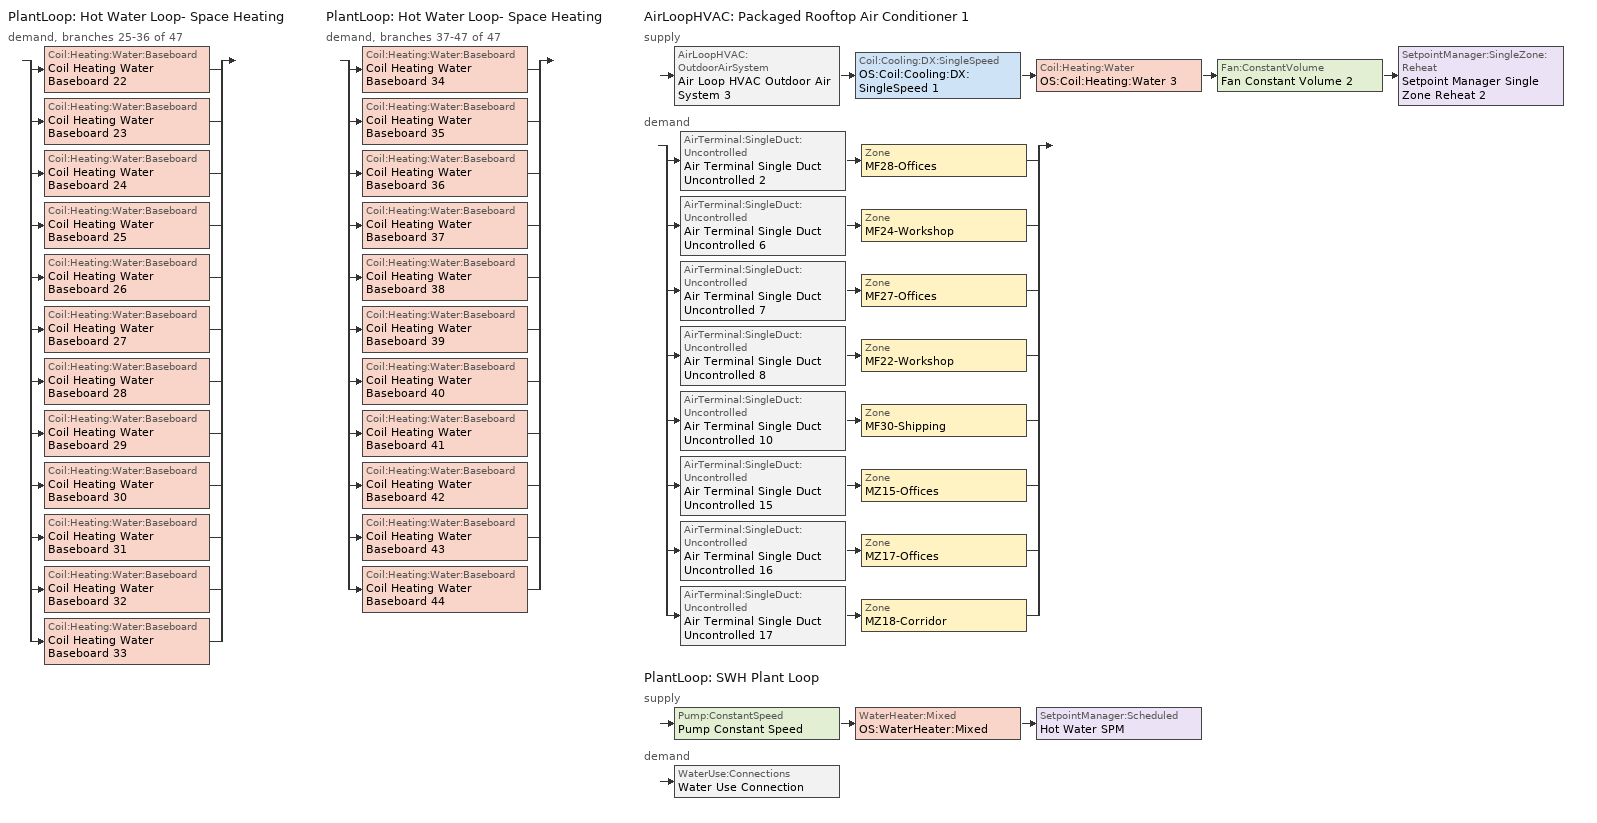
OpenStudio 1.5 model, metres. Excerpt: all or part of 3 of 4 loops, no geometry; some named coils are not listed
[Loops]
PlantLoop 'Hot Water Loop- Space Heating'
 demand, branches 25-36 of 47: split
  | Coil:Heating:Water:Baseboard 'Coil Heating Water Baseboard 22'
  | Coil:Heating:Water:Baseboard 'Coil Heating Water Baseboard 23'
  | Coil:Heating:Water:Baseboard 'Coil Heating Water Baseboard 24'
  | Coil:Heating:Water:Baseboard 'Coil Heating Water Baseboard 25'
  | Coil:Heating:Water:Baseboard 'Coil Heating Water Baseboard 26'
  | Coil:Heating:Water:Baseboard 'Coil Heating Water Baseboard 27'
  | Coil:Heating:Water:Baseboard 'Coil Heating Water Baseboard 28'
  | Coil:Heating:Water:Baseboard 'Coil Heating Water Baseboard 29'
  | Coil:Heating:Water:Baseboard 'Coil Heating Water Baseboard 30'
  | Coil:Heating:Water:Baseboard 'Coil Heating Water Baseboard 31'
  | Coil:Heating:Water:Baseboard 'Coil Heating Water Baseboard 32'
  | Coil:Heating:Water:Baseboard 'Coil Heating Water Baseboard 33'
PlantLoop 'Hot Water Loop- Space Heating'
 demand, branches 37-47 of 47: split
  | Coil:Heating:Water:Baseboard 'Coil Heating Water Baseboard 34'
  | Coil:Heating:Water:Baseboard 'Coil Heating Water Baseboard 35'
  | Coil:Heating:Water:Baseboard 'Coil Heating Water Baseboard 36'
  | Coil:Heating:Water:Baseboard 'Coil Heating Water Baseboard 37'
  | Coil:Heating:Water:Baseboard 'Coil Heating Water Baseboard 38'
  | Coil:Heating:Water:Baseboard 'Coil Heating Water Baseboard 39'
  | Coil:Heating:Water:Baseboard 'Coil Heating Water Baseboard 40'
  | Coil:Heating:Water:Baseboard 'Coil Heating Water Baseboard 41'
  | Coil:Heating:Water:Baseboard 'Coil Heating Water Baseboard 42'
  | Coil:Heating:Water:Baseboard 'Coil Heating Water Baseboard 43'
  | Coil:Heating:Water:Baseboard 'Coil Heating Water Baseboard 44'
AirLoopHVAC 'Packaged Rooftop Air Conditioner 1'
 supply: AirLoopHVAC:OutdoorAirSystem 'Air Loop HVAC Outdoor Air System 3' > Coil:Cooling:DX:SingleSpeed 'OS:Coil:Cooling:DX:SingleSpeed 1' > Coil:Heating:Water 'OS:Coil:Heating:Water 3' > Fan:ConstantVolume 'Fan Constant Volume 2' > SetpointManager:SingleZone:Reheat 'Setpoint Manager Single Zone Reheat 2'
 demand: split
  | AirTerminal:SingleDuct:Uncontrolled 'Air Terminal Single Duct Uncontrolled 2' > Zone 'MF28-Offices'
  | AirTerminal:SingleDuct:Uncontrolled 'Air Terminal Single Duct Uncontrolled 6' > Zone 'MF24-Workshop'
  | AirTerminal:SingleDuct:Uncontrolled 'Air Terminal Single Duct Uncontrolled 7' > Zone 'MF27-Offices'
  | AirTerminal:SingleDuct:Uncontrolled 'Air Terminal Single Duct Uncontrolled 8' > Zone 'MF22-Workshop'
  | AirTerminal:SingleDuct:Uncontrolled 'Air Terminal Single Duct Uncontrolled 10' > Zone 'MF30-Shipping'
  | AirTerminal:SingleDuct:Uncontrolled 'Air Terminal Single Duct Uncontrolled 15' > Zone 'MZ15-Offices'
  | AirTerminal:SingleDuct:Uncontrolled 'Air Terminal Single Duct Uncontrolled 16' > Zone 'MZ17-Offices'
  | AirTerminal:SingleDuct:Uncontrolled 'Air Terminal Single Duct Uncontrolled 17' > Zone 'MZ18-Corridor'
PlantLoop 'SWH Plant Loop'
 supply: Pump:ConstantSpeed 'Pump Constant Speed' > WaterHeater:Mixed 'OS:WaterHeater:Mixed' > SetpointManager:Scheduled 'Hot Water SPM'
 demand: WaterUse:Connections 'Water Use Connection'
[Sizing:Zone] Zone Cooling Design Supply Air Temperature {C}=14; Zone Heating Design Supply Air Temperature {C}=40; Zone Cooling Design Supply Air Humidity Ratio {kg-H2O/kg-air}=0.0085; Zone Heating Design Supply Air Humidity Ratio {kg-H2O/kg-air}=0.008; Heating Design Air Flow Method=DesignDay
MF4-Stairs; MF9-Stairs; MF12-Toilets; MF17-Stairs; MF22-Workshop; MF23-Stairs; MF24-Workshop; MF25-Lockers; MF27-Offices; MF28-Offices; MF29-Stairs; MF30-Shipping; MZ1-Lockers; MZ2-Stairs; MZ6-Stairs; MZ8-Toilets; MZ13-Lockers; MZ14-Stairs; MZ15-Offices; MZ16-Toilet; MZ17-Offices; MZ18-Corridor; MZ19-Stairs; MZ20-Storage; MZ12-Stairs
[Zone equipment]
MF4-Stairs: Convective Baseboard Water 42
MF9-Stairs: Convective Baseboard Water 43
MF12-Toilets: Convective Baseboard Water 40
MF17-Stairs: Convective Baseboard Water 41
MF22-Workshop: Air Terminal Single Duct Uncontrolled 8, Convective Baseboard Water 8
MF23-Stairs: Convective Baseboard Water 26
MF24-Workshop: Air Terminal Single Duct Uncontrolled 6, Convective Baseboard Water 9
MF25-Lockers: Convective Baseboard Water 27
MF27-Offices: Air Terminal Single Duct Uncontrolled 7, Convective Baseboard Water 10
MF28-Offices: Air Terminal Single Duct Uncontrolled 2, Convective Baseboard Water 11
MF29-Stairs: Convective Baseboard Water 28
MF30-Shipping: Air Terminal Single Duct Uncontrolled 10
MZ1-Lockers: Convective Baseboard Water 29
MZ2-Stairs: Convective Baseboard Water 36
MZ6-Stairs: Convective Baseboard Water 37
MZ8-Toilets: Convective Baseboard Water 38
MZ13-Lockers: Convective Baseboard Water 31
MZ14-Stairs: Convective Baseboard Water 32
MZ15-Offices: Air Terminal Single Duct Uncontrolled 15, Convective Baseboard Water 18
MZ16-Toilet: Convective Baseboard Water 33
MZ17-Offices: Air Terminal Single Duct Uncontrolled 16, Convective Baseboard Water 19
MZ18-Corridor: Air Terminal Single Duct Uncontrolled 17, Convective Baseboard Water 34
MZ19-Stairs: Convective Baseboard Water 35
MZ20-Storage: Convective Baseboard Water 39
MZ12-Stairs: Convective Baseboard Water 30
[AirLoopHVAC]
Packaged Rooftop Air Conditioner 1: Design Supply Air Flow Rate {m3/s}=AutoSize
[Sizing:System]
Packaged Rooftop Air Conditioner 1: Type of Load to Size On=Sensible; Design Outdoor Air Flow Rate {m3/s}=Autosize; Minimum System Air Flow Ratio=1; Preheat Design Temperature {C}=7; Preheat Design Humidity Ratio {kg-H2O/kg-Air}=0.008; Precool Design Temperature {C}=12.8; Precool Design Humidity Ratio {kg-H2O/kg-Air}=0.008; Central Cooling Design Supply Air Temperature {C}=12.8; Central Heating Design Supply Air Temperature {C}=40; Sizing Option=NonCoincident; 100% Outdoor Air in Cooling=Yes; 100% Outdoor Air in Heating=Yes; Central Cooling Design Supply Air Humidity Ratio {kg-H2O/kg-Air}=0.0085; Central Heating Design Supply Air Humidity Ratio {kg-H2O/kg-Air}=0.008; Cooling Design Air Flow Method=DesignDay; Cooling Design Air Flow Rate {m3/s}=0; Heating Design Air Flow Method=DesignDay; Heating Design Air Flow Rate {m3/s}=0; System Outdoor Air Method=ZoneSum
[Fan:ConstantVolume]
Fan Constant Volume 2: Availability Schedule=Always On; Pressure Rise {Pa}=500; Maximum Flow Rate {m3/s}=AutoSize
[SetpointManager:SingleZone:Reheat]
Setpoint Manager Single Zone Reheat 2: Minimum Supply Air Temperature {C}=14; Maximum Supply Air Temperature {C}=43.3333; Control Zone=MF30-Shipping
[Controller:OutdoorAir]
Controller Outdoor Air 3: Minimum Outdoor Air Flow Rate {m3/s}=Autosize; Maximum Outdoor Air Flow Rate {m3/s}=Autosize; Economizer Control Type=FixedDryBulb; Economizer Control Action Type=ModulateFlow; Economizer Maximum Limit Dry-Bulb Temperature {C}=28; Economizer Maximum Limit Enthalpy {J/kg}=64000; Economizer Minimum Limit Dry-Bulb Temperature {C}=19; Lockout Type=NoLockout; Minimum Limit Type=FixedMinimum; Controller Mechanical Ventilation=Controller Mechanical Ventilation 3; High Humidity Control=No; Heat Recovery Bypass Control Type=BypassWhenOAFlowGreaterThanMinimum
[Controller:MechanicalVentilation]
Controller Mechanical Ventilation 3: Availability Schedule=Always On Discrete; System Outdoor Air Method=ZoneSum
[AirLoopHVAC:OutdoorAirSystem]
Air Loop HVAC Outdoor Air System 3: Controller=Controller Outdoor Air 3
[PlantLoop]
SWH Plant Loop: Plant Loop Volume {m3}=Autocalculate
[Sizing:Plant]
SWH Plant Loop: Loop Type=Heating; Design Loop Exit Temperature {C}=82; Loop Design Temperature Difference {deltaC}=11
[SetpointManager:Scheduled]
Hot Water SPM: Control Variable=Temperature; Schedule=Hot Water Temperature
[AirTerminal:SingleDuct:Uncontrolled] Availability Schedule=Always On Discrete; Maximum Air Flow Rate {m3/s}=AutoSize
Air Terminal Single Duct Uncontrolled 2; Air Terminal Single Duct Uncontrolled 6; Air Terminal Single Duct Uncontrolled 7; Air Terminal Single Duct Uncontrolled 8; Air Terminal Single Duct Uncontrolled 10; Air Terminal Single Duct Uncontrolled 15; Air Terminal Single Duct Uncontrolled 16; Air Terminal Single Duct Uncontrolled 17
[WaterHeater:Mixed]
OS:WaterHeater:Mixed: Tank Volume {m3}=0.3785; Setpoint Temperature Schedule=Water Heater Setpoint Temperature; Deadband Temperature Difference {deltaC}=2; Maximum Temperature Limit {C}=82.22; Heater Control Type=Cycle; Heater Maximum Capacity {W}=845000; Heater Fuel Type=NaturalGas; Heater Thermal Efficiency=0.8; Off Cycle Parasitic Fuel Consumption Rate {W}=20; Off Cycle Parasitic Fuel Type=NaturalGas; Off Cycle Parasitic Heat Fraction to Tank=0.8; On Cycle Parasitic Fuel Type=NaturalGas; Ambient Temperature Indicator=Schedule; Ambient Temperature Schedule=Water Heater Ambient Temperature; Off Cycle Loss Coefficient to Ambient Temperature {W/K}=6; On Cycle Loss Coefficient to Ambient Temperature {W/K}=6; Use Side Effectiveness=1; Source Side Effectiveness=1; Use Side Design Flow Rate {m3/s}=autosize; Source Side Design Flow Rate {m3/s}=autosize; Indirect Water Heating Recovery Time {hr}=1.5
[Pump:ConstantSpeed]
Pump Constant Speed: Rated Flow Rate {m3/s}=autosize; Rated Pump Head {Pa}=179352; Rated Power Consumption {W}=autosize; Motor Efficiency=0.9; Fraction of Motor Inefficiencies to Fluid Stream=0; Pump Control Type=Intermittent
[WaterUse:Connections]
Water Use Connection: Water Use Equipment Name 1=Bathroom Sink
[WaterUse:Equipment]
Bathroom Sink: Water Use Equipment Definition=Bathroom Sink Definition; Space=Space 101; Flow Rate Fraction Schedule=MNECB-A-HW
[WaterUse:Equipment:Definition]
Bathroom Sink Definition: Peak Flow Rate {m3/s}=4.8835e-05
[Coil:Cooling:DX:SingleSpeed]
OS:Coil:Cooling:DX:SingleSpeed 1: Availability Schedule=Always On Discrete 1; Rated Total Cooling Capacity {W}=Autosize; Rated Sensible Heat Ratio=Autosize; Rated COP {W/W}=3; Rated Air Flow Rate {m3/s}=Autosize; Rated Evaporator Fan Power Per Volume Flow Rate {W/(m3/s)}=773.3; Total Cooling Capacity Function of Temperature Curve=OS:Curve:Biquadratic 1; Total Cooling Capacity Function of Flow Fraction Curve=OS:Curve:Quadratic 1; Energy Input Ratio Function of Temperature Curve=OS:Curve:Biquadratic 2; Energy Input Ratio Function of Flow Fraction Curve=OS:Curve:Quadratic 2; Part Load Fraction Correlation Curve=OS:Curve:Quadratic 3; Condenser Type=AirCooled; Evaporative Condenser Effectiveness=0; Evaporative Condenser Air Flow Rate {m3/s}=Autosize; Evaporative Condenser Pump Rated Power Consumption {W}=Autosize; Crankcase Heater Capacity {W}=0; Maximum Outdoor Dry-Bulb Temperature for Crankcase Heater Operation {C}=0; Basin Heater Capacity {W/K}=0; Basin Heater Setpoint Temperature {C}=10
[ZoneHVAC:Baseboard:Convective:Water] Availability Schedule=Always On Discrete 1
Name | Heating Coil
Convective Baseboard Water 22 | Coil Heating Water Baseboard 22
Convective Baseboard Water 23 | Coil Heating Water Baseboard 23
Convective Baseboard Water 24 | Coil Heating Water Baseboard 24
Convective Baseboard Water 25 | Coil Heating Water Baseboard 25
Convective Baseboard Water 26 | Coil Heating Water Baseboard 26
Convective Baseboard Water 27 | Coil Heating Water Baseboard 27
Convective Baseboard Water 28 | Coil Heating Water Baseboard 28
Convective Baseboard Water 29 | Coil Heating Water Baseboard 29
Convective Baseboard Water 30 | Coil Heating Water Baseboard 30
Convective Baseboard Water 31 | Coil Heating Water Baseboard 31
Convective Baseboard Water 32 | Coil Heating Water Baseboard 32
Convective Baseboard Water 33 | Coil Heating Water Baseboard 33
Convective Baseboard Water 34 | Coil Heating Water Baseboard 34
Convective Baseboard Water 35 | Coil Heating Water Baseboard 35
Convective Baseboard Water 36 | Coil Heating Water Baseboard 36
Convective Baseboard Water 37 | Coil Heating Water Baseboard 37
Convective Baseboard Water 38 | Coil Heating Water Baseboard 38
Convective Baseboard Water 39 | Coil Heating Water Baseboard 39
Convective Baseboard Water 40 | Coil Heating Water Baseboard 40
Convective Baseboard Water 41 | Coil Heating Water Baseboard 41
Convective Baseboard Water 42 | Coil Heating Water Baseboard 42
Convective Baseboard Water 43 | Coil Heating Water Baseboard 43
Convective Baseboard Water 44 | Coil Heating Water Baseboard 44
[Coil:Heating:Water:Baseboard] U-Factor Times Area Value {W/K}=autosize; Maximum Water Flow Rate {m3/s}=autosize; Convergence Tolerance=0.001
Coil Heating Water Baseboard 22; Coil Heating Water Baseboard 23; Coil Heating Water Baseboard 24; Coil Heating Water Baseboard 25; Coil Heating Water Baseboard 26; Coil Heating Water Baseboard 27; Coil Heating Water Baseboard 28; Coil Heating Water Baseboard 29; Coil Heating Water Baseboard 30; Coil Heating Water Baseboard 31; Coil Heating Water Baseboard 32; Coil Heating Water Baseboard 33; Coil Heating Water Baseboard 34; Coil Heating Water Baseboard 35; Coil Heating Water Baseboard 36; Coil Heating Water Baseboard 37; Coil Heating Water Baseboard 38; Coil Heating Water Baseboard 39; Coil Heating Water Baseboard 40; Coil Heating Water Baseboard 41; Coil Heating Water Baseboard 42; Coil Heating Water Baseboard 43; Coil Heating Water Baseboard 44
[Schedule:Constant] Value=1
Always On Discrete; Always On Discrete 1
[Schedule:Ruleset]
Name | Default Day Schedule | Summer Design Day Schedule | Winter Design Day Schedule
Always On | Always On Default Schedule | Always On Summer Design Day | Always On Winter Design Day
MNECB-A-HW | Schedule Day 8
Water Heater Setpoint Temperature | Water Heater Setpoint Temperature Default
Water Heater Ambient Temperature | Water Heater Ambient Temperature Default
Hot Water Temperature | Hot Water Temperature Default | Hot Water Temperature Summer Design Day | Hot Water Temperature Winter Design Day
[Schedule:Day]
Always On Default Schedule; Always On Winter Design Day; Always On Summer Design Day: 24, 0, 1
Schedule Day 8: 24, 0, 0
sunMNECB-A-HW 1; satMNECB-A-HW 1: 1, 0, 0.05, 2, 0, 0.05, 3, 0, 0.05, 4, 0, 0.05, 5, 0, 0.05, 6, 0, 0.05, 7, 0, 0.05, 8, 0, 0.05, 9, 0, 0.05, 10, 0, 0.05, 11, 0, 0.05, 12, 0, 0.05, 13, 0, 0.05, 14, 0, 0.05, 15, 0, 0.05, 16, 0, 0.05, 17, 0, 0.05, 18, 0, 0.05, 19, 0, 0.05, 20, 0, 0.05, 21, 0, 0.05, 22, 0, 0.05, 23, 0, 0.05, 24, 0, 0.05
wkdMNECB-A-HW 1: 1, 0, 0.05, 2, 0, 0.05, 3, 0, 0.05, 4, 0, 0.05, 5, 0, 0.05, 6, 0, 0.05, 7, 0, 0.05, 8, 0, 0.1, 9, 0, 0.5, 10, 0, 0.5, 11, 0, 0.9, 12, 0, 0.9, 13, 0, 0.9, 14, 0, 0.9, 15, 0, 0.9, 16, 0, 0.9, 17, 0, 0.7, 18, 0, 0.5, 19, 0, 0.3, 20, 0, 0.2, 21, 0, 0.2, 22, 0, 0.2, 23, 0, 0.05, 24, 0, 0.05
Water Heater Setpoint Temperature Default: 24, 0, 60
Water Heater Ambient Temperature Default: 24, 0, 22
Hot Water Temperature Default: 24, 0, 82
Hot Water Temperature Summer Design Day; Hot Water Temperature Winter Design Day: 24, 0, 67
[Schedule:Rule] Schedule Ruleset=MNECB-A-HW; Date Specification Type=DateRange; Start Month=1; Start Day=1; End Month=12; End Day=31
Name | Rule Order | Day Schedule | Apply Sunday | Apply Monday | Apply Tuesday | Apply Wednesday | Apply Thursday | Apply Friday | Apply Saturday
sunMNECB-A-HWrule | 0 | sunMNECB-A-HW 1 | Yes | No | No | No | No | No | No
satMNECB-A-HWrule | 1 | satMNECB-A-HW 1 | No | No | No | No | No | No | Yes
wkdMNECB-A-HW rule | 2 | wkdMNECB-A-HW 1 | No | Yes | Yes | Yes | Yes | Yes | No
[Curve:Biquadratic] Minimum Value of x {BasedOnField A2}=17; Maximum Value of x {BasedOnField A2}=22; Minimum Value of y {BasedOnField A3}=13; Maximum Value of y {BasedOnField A3}=46
Name | Coefficient1 Constant | Coefficient2 x | Coefficient3 x**2 | Coefficient4 y | Coefficient5 y**2 | Coefficient6 x*y
OS:Curve:Biquadratic 1 | 0.42415 | 0.04426 | -0.00042 | 0.00333 | -8e-05 | -0.00021
OS:Curve:Biquadratic 2 | 1.23649 | -0.02431 | 0.00057 | -0.01434 | 0.00063 | -0.00038
[Curve:Quadratic]
Name | Coefficient1 Constant | Coefficient2 x | Coefficient3 x**2 | Minimum Value of x {BasedOnField A2} | Maximum Value of x {BasedOnField A2}
OS:Curve:Quadratic 1 | 0.77136 | 0.34053 | -0.11088 | 0.75918 | 1.13877
OS:Curve:Quadratic 2 | 1.2055 | -0.32953 | 0.12308 | 0.75918 | 1.13877
OS:Curve:Quadratic 3 | 0.771 | 0.229 | 0 | 0 | 1
